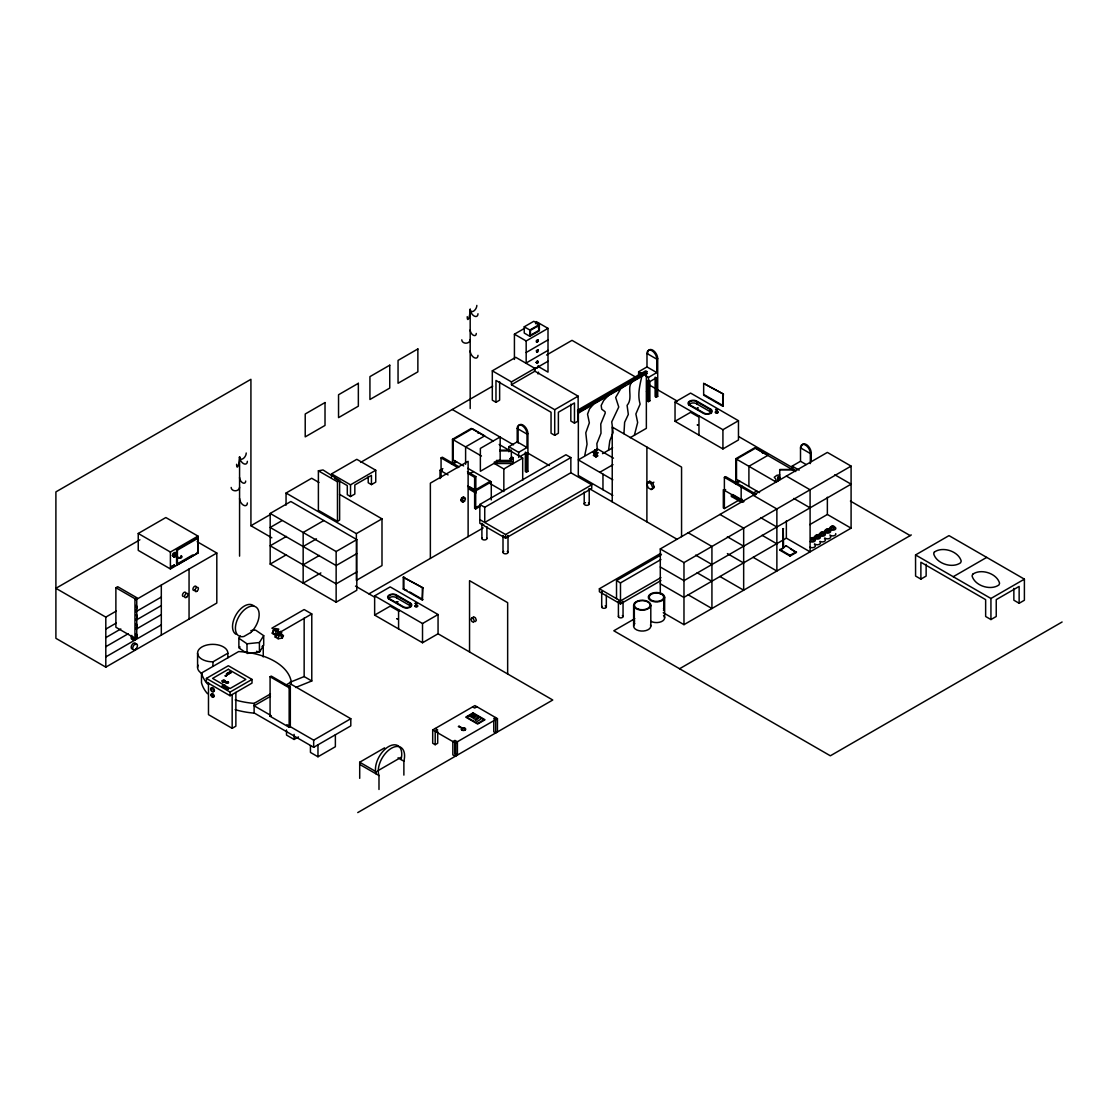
<?xml version="1.0" encoding="UTF-8"?>
<svg xmlns="http://www.w3.org/2000/svg" width="1118" height="1118" viewBox="0 0 1118 1118"><rect width="100%" height="100%" fill="white"/><g stroke="black" fill="none" stroke-linecap="round" stroke-linejoin="round"><path stroke-width="1.5" d="M778.911 479.58L778.421 476.911L779.735 476.911L779.735 478.811L778.03 478.811M779.707 469.616L794.646 469.616L779.707 469.616L779.707 479.86M479.035 717.91L475.667 720.397M539.197 327.392L539.1 326.135L539.016 327.937M584.854 455.054L587.048 444.209L585.79 432.834L589.34 422.856L587.551 414.163L589.521 408.922L593.351 404.367M595.391 454.257A2.18 1.258 60 0 0 595.181 451.281L595.419 451.281M595.349 450.121C595.922 450.302 593.379 449.702 595.936 451.071M608.569 450.177L609.785 440.883L613.125 432.498L611.742 421.891L618.757 407.022L615.669 397.477L621.356 387.653L578.369 412.472L578.299 475.443L612.818 495.386M595.153 450.652L595.153 449.869M782.852 548.016L783.215 528.562L783.578 548.016L779.749 550.14L786.122 545.71L796.435 552.404L790.063 556.093L779.749 550.14M634.367 435.279L637.651 422.506L635.876 413.967L640.125 404.115C637.246 394.5 639.915 384.997 641.942 375.774M475.989 716.219L473.543 718.804M278.172 638.741L278.983 633.892L277.53 633.054L278.061 631.894L281.526 632.425L280.981 635.471L282.309 638.112L278.172 638.741L275.14 636.994L276.244 634.605M477.414 717.253L474.87 719.74M623.942 433.686L624.627 422.311L628.33 414.415L627.086 405.359C633.207 398.427 626.821 387.974 631.726 382.216M472.83 714.472L469.826 716.54M172.493 555.52L173.318 553.41L174.953 552.474L175.987 553.061L176.812 554.235L175.987 556.331L174.352 557.281L172.493 555.52L174.352 557.281M173.528 556.121L175.987 553.061M460.742 500.277L461.622 497.999L463.383 496.979L464.543 497.65L465.423 498.907L464.543 501.185L462.782 502.206L460.742 500.277L462.782 502.206M461.902 500.948L462.782 498.67L464.543 497.65M473.892 714.891L471.139 717.141M275.294 628.554L274.762 629.7L276.23 630.552L278.228 630.245L278.759 629.085L275.294 628.554L273.477 630.217L272.373 633.459L275.405 635.206L278.158 634.772M272.373 633.459L273.477 630.217M275.294 629.392L272.373 632.606L275.405 634.367L278.158 633.934M277.53 633.054L277.53 634.94L278.983 635.779L280.981 635.471L281.526 632.425M282.309 638.112L283.413 635.723L281.526 634.325M595.698 450.163L595.936 451.392M475.164 715.492L472.271 717.896M480.74 719.265L476.813 721.655M245.653 652.521L238.875 647.895L238.875 638.238L240.3 635.96M238.875 638.238L247.008 643.8L247.008 653.443L259.418 652.157L259.418 642.515L263.694 635.667L255.547 630.105L250.879 630.594M259.418 652.157L263.694 645.31L263.694 635.667M472.565 618.044L473.501 616.703L475.402 617.793L476.352 620.238L475.402 621.58M653.876 487.965L651.165 489.53L648.272 487.853L646.833 484.136L648.272 482.096L649.74 481.243L652.632 482.906L654.072 486.623L652.632 488.678M649.74 481.243L646.833 484.136M651.165 489.53L654.072 486.623M783.578 528.828L782.852 528.772M595.391 451.392L593.295 452.371A2.18 1.258 60 0 1 593.295 455.403L596.006 456.969L597.892 455.878A1.956 1.132 60 0 1 596.942 453.81A1.956 1.132 60 0 1 597.892 452.846L595.181 451.281M275.14 636.994L277.53 634.94L278.061 631.894M226.339 688.017C224.858 690.03 230.378 688.842 227.485 687.836M138.241 533.468L165.841 517.536L197.998 536.109L197.998 553.019L170.397 568.95L138.241 550.377L138.241 533.468L170.397 552.04L197.998 536.109M139.904 539.812L55.9 588.306L105.805 617.122L116.3 611.057M524.244 326.805L533.761 321.299L539.351 324.541L539.351 330.802L529.834 336.294L524.244 333.066L524.244 326.805L529.834 330.034L539.351 324.541M514.42 359.423L514.42 334.184L524.608 328.301M538.876 328.273L538.876 329.866M514.42 334.184L526.173 340.976L548.002 328.371L548.002 372.126L537.716 366.187M176.588 549.651L197.075 537.814L197.886 538.289L197.886 552.907L177.413 564.744L176.588 564.269L176.588 549.651L177.413 550.126L197.886 538.289M115.881 587.733L117.697 586.684L136.759 597.697L136.759 637.204L134.957 638.252L115.881 627.24L115.881 587.733L134.957 598.731L136.759 597.697M499.634 381.699L499.634 400.16L495.973 402.284L492.311 400.16L492.311 370.827L515.747 357.313L534.893 368.367L534.893 371.204L578.132 396.163L578.132 421.025L574.47 423.135L570.823 421.025L570.823 404.199M526.173 352.505L548.002 339.9M286.054 505.168L286.054 493.038L311.67 478.252L318.993 482.487M331.571 477.162L331.571 473.878L356.796 459.316L375.746 470.245L375.746 482.137L371.442 484.611L368.213 482.752L368.213 476.589M171.683 566.435L174.436 565.191L171.99 567.455L171.683 566.435L174.436 565.191M178.055 563.416L192.687 554.975M171.683 567.287L174.436 566.043M548.002 350.381L526.173 362.987L526.173 340.976M270.179 513.441L290.848 501.507L356.81 539.589L356.81 590.262L336.141 602.183L270.179 564.101L270.179 513.441L336.141 551.523L356.81 539.589M197.145 541.685L216.808 553.033L216.808 603.049L105.805 667.139L55.9 638.322L55.9 491.892L250.921 379.309L250.921 525.74L270.458 514.462M360.611 462.405L492.675 386.157M546.562 355.035L572.011 340.347L636.729 377.716M318.392 470.818L337.468 481.816L339.62 480.572L323.018 469.951L318.392 470.818L318.392 510.325L337.468 521.323L339.62 520.08L339.62 480.572M492.311 370.827L511.471 381.895L534.893 368.367M533.454 369.653L548.002 361.254M135.809 599.793L216.808 553.033M511.471 381.895L511.471 384.732L534.893 371.204M281.988 520.653L270.179 527.472L336.141 565.554L356.81 553.62M331.571 473.878L350.521 484.821L375.746 470.245M105.805 629.099L116.3 623.033M135.809 611.77L161.313 597.054M105.805 637.623L120.814 628.959M135.809 620.294L161.313 605.579M334.799 478.378L347.293 485.589L347.293 494.687L350.521 496.546L354.825 494.058L354.825 484.96L371.442 475.374L371.442 484.611M452.469 461.874L452.469 439.304L471.321 428.418L493.29 441.093M286.418 536.416L270.179 545.794L336.141 583.875L356.81 571.941M323.829 520.541L303.16 532.475L303.16 583.149L320.88 572.919M105.805 646.693L128.304 633.696M135.809 629.364L161.313 614.648M441.065 457.905L442.323 457.192L459.107 466.877L457.849 467.603L441.065 457.905L441.065 477.526M105.805 656.909L161.313 624.864M270.179 564.101L286.418 554.724M303.16 546.52L316.45 538.848M440.017 478.574L440.017 470.273L442.854 468.638M451.351 463.732L455.599 461.273M441.065 470.888L442.323 470.161M452.357 464.375L456.661 461.888M518.109 427.914L517.201 428.432L517.201 441.862L527.011 447.521L527.011 434.105A6.946 4.011 60 0 0 522.106 425.595A6.946 4.011 60 0 0 517.201 428.432L527.011 434.105L527.92 433.574A6.946 4.011 60 0 0 523.014 425.078A6.946 4.011 60 0 0 518.109 427.914L518.109 442.966M647.881 352.981L646.987 353.498L646.987 366.928L656.797 372.601L656.797 359.171A6.946 4.011 60 0 0 651.892 350.661A6.946 4.011 60 0 0 646.987 353.498L656.797 359.171L657.705 358.654A6.946 4.011 60 0 0 653.429 350.563A6.946 4.011 60 0 0 648.049 351.611M511.471 384.732L554.71 409.691L578.132 396.163M356.363 533.635L381.993 518.85L381.993 565.582L356.363 580.382L356.363 533.635L286.054 493.038M303.16 564.828L319.399 555.45M508.844 451.77L508.844 446.683L517.201 441.862M638.63 376.836L638.63 371.749L646.987 366.928M577.671 410.124L645.673 370.869L646.833 371.539L646.833 373.496L578.844 412.752L577.671 412.081L577.671 410.124L578.844 410.795L646.833 371.539M470.58 473.235L473.445 471.572M622.768 386.842L625.605 385.207M628.428 383.572L631.251 381.951M632.592 381.168L644.89 374.069M467.645 473.249L474.633 477.288L475.835 476.589L475.835 489.572M508.844 446.683L518.668 452.343L527.011 447.521M645.645 375.802L648.44 377.423L656.797 372.601M495.973 402.284L495.973 380.455L551.048 412.249L551.048 433.225L554.71 435.349L558.371 433.225L558.371 412.249L574.47 402.955L574.47 423.135M520.08 456.493L526.494 452.79L526.494 472.131L525.334 471.461L525.334 452.119L526.494 452.79M648.706 380.903L649.865 381.573L656.28 377.87L656.28 397.211L655.12 396.541L655.12 377.199L656.28 377.87M494.408 461.818L494.408 463.509L503.841 468.959L522.693 458.073L522.693 480.293M474.633 490.271L490.215 481.271M647.881 390.769L646.47 391.593L647.629 392.264L647.629 380.959M467.645 486.232L475.695 490.872L491.291 481.886M526.494 472.131L527.92 471.321L527.92 433.574M647.28 381.713L647.28 400.957L648.44 401.628L649.865 400.817L649.865 381.573M656.28 397.211L657.705 396.387L657.705 358.654M570.851 472.746L591.743 484.807L591.743 488.482L505.615 538.205L479.832 523.308L479.832 504.47L565.946 454.746L570.851 457.583L570.851 472.746L484.737 522.469L484.737 507.306L570.851 457.583M474.633 477.288L474.633 508.313L478.881 505.853M474.633 508.313L475.695 508.928L479.943 506.468M197.579 653.136A15.135 8.734 0 0 0 212.951 661.828L227.848 653.219A15.135 8.734 0 0 0 212.797 644.345A15.135 8.734 0 0 0 197.579 653.136L197.579 667.446M207.487 693.677A62.426 36.042 0 0 1 201.492 682.763L201.492 673.008L238.637 651.57A57.884 33.414 0 0 1 291.267 681.966L291.267 684.342L350.8 718.72L350.8 725.875L313.669 747.313L254.121 712.935M703.655 383.418L723.374 394.053L722.731 406.197L703.655 395.185L703.655 383.418L723.374 394.053M675.034 402.061L690.589 393.075L738.467 420.717L738.467 439.961L722.927 448.947L675.034 421.29L675.034 402.061L722.927 429.703L738.467 420.717M311.782 613.95L279.528 632.564L271.898 628.162L304.152 609.548L311.782 613.95L311.782 680.974L295.641 687.486M206.411 678.402L228.338 665.741L252.011 679.423L252.011 683.098L230.098 695.745L206.411 682.078L206.411 678.402L230.098 692.07L252.011 679.423M596.006 456.969A1.956 1.132 60 0 1 595.056 454.914A1.956 1.132 60 0 1 596.006 453.936L597.892 452.846M602.518 453.656L612.65 447.815M630.189 437.683L646.358 428.348L646.358 373.23M226.353 673.861L230.224 671.848L227.08 673.441M368.94 593.882L483.158 527.934M403.263 577.237L422.967 587.872L422.325 600.003L403.263 589.004L403.263 577.237L422.967 587.872M675.034 421.29L690.589 412.318L698.065 416.637M438.06 633.78L422.52 642.752L374.642 615.11L374.642 595.866L390.182 586.894L438.06 614.537L438.06 633.78L552.767 700.008L357.746 812.59M599.779 472.285L612.985 464.669M403.263 589.004L406.84 590.318M479.832 519.632L505.615 534.53L591.743 484.807M374.642 615.11L390.182 606.138L399.168 611.322M270.081 676.753L271.241 676.083L290.317 687.095L290.317 726.602L289.157 727.273L270.081 716.261L270.081 676.753L289.157 687.766L290.317 687.095M235.199 699.938A62.426 36.042 0 0 0 254.121 703.39L270.458 693.957M285.328 685.39L291.267 681.966M270.458 696.346L254.121 705.779L270.486 715.227M288.29 686.061L291.267 684.342M648.272 482.096L651.165 483.759L653.876 482.193M208.479 682.567L208.479 714.64L232.167 728.321L235.87 726.183L235.87 692.419M374.642 595.866L422.52 623.509L438.06 614.537M270.081 716.261L271.241 715.59M735.77 481.299L735.77 458.729L754.636 447.829L795.709 471.544M743.959 501.619L723.318 489.698L723.318 507.949L724.38 508.564L724.38 477.33L725.624 476.617L756.355 494.408M734.652 483.158L738.9 480.698M724.38 490.313L725.624 489.586M735.658 483.801L739.962 481.313M286.501 729.956L286.501 735.071L294.118 739.459L298.478 736.944M801.41 447.34L800.502 447.857L800.502 461.273L792.145 466.108L792.145 469.504M742.408 486.302L741.164 487.029L741.164 499.998L742.366 499.313M741.667 502.387L731.465 496.49L731.465 495.344L732.793 494.575L741.555 499.634M731.465 496.49L732.793 494.575M286.865 724.688L313.669 740.158L350.8 718.72M801.578 445.956A6.946 4.011 60 0 1 806.958 444.922A6.946 4.011 60 0 1 811.221 453L810.326 453.517L800.502 447.857A6.946 4.011 60 0 1 805.407 445.02A6.946 4.011 60 0 1 810.326 453.517L810.326 463.593M724.38 508.564L738.551 500.375M752.442 493.485L756.746 490.998M660.291 593.979L660.291 548.924L827.362 452.413L851.091 466.108L851.091 528.171L683.978 624.655L663.254 612.692M660.906 580.591L620.49 603.93L599.388 591.743L599.388 588.767L660.766 553.326M616.521 598.661L616.521 580.605L661.437 554.682M310.441 745.58L310.441 752.428L317.973 756.774L335.372 746.726L335.372 734.75M616.521 580.605L620.49 582.897L660.906 559.559M660.291 548.924L683.978 562.592L851.091 466.108M660.906 577.601L620.49 600.939L599.388 588.767M359.703 778.338L359.703 762.224L384.592 747.858M437.697 731.605L437.697 743.26L435.195 744.714L432.694 743.26L432.694 729.942L474.898 705.57L497.44 718.636L497.44 731.927M476.925 706.744L474.647 708.057L472.607 706.883M634.786 618.673L613.81 630.776L830.353 755.796L1062.1 621.999M377.618 770.889L401.041 757.361L401.041 759.541A18.615 10.747 -60 0 0 388.589 746.6A18.615 10.747 -60 0 0 376.151 773.922L376.151 771.727L359.703 762.224M786.359 520.904L786.359 538.149L683.839 597.389L660.291 583.792M809.795 524.621L827.362 514.476L851.091 528.171M432.694 729.942L455.264 742.967L495.693 719.615M497.44 718.636L495.679 719.657L493.779 718.511L495.54 717.546M779.749 549.385L790.063 555.339L796.435 551.663M679.562 668.746L911.31 534.949M926.137 564.269L926.137 576.077L920.883 579.11L915.586 576.049L915.544 554.947L949 535.62L1024.395 579.152L1024.395 600.24L1019.141 603.273L1013.858 600.212L1013.858 588.417M953.249 576.706L986.705 557.393M915.544 554.947L990.939 598.479L1024.395 579.152M920.883 579.11L920.883 562.256L985.643 599.639L985.643 616.493L990.939 619.554L996.236 616.493L996.236 599.639L1019.141 586.419L1019.141 603.273M455.264 756.299L457.332 755.111L457.332 741.765L454.914 740.382L452.846 741.569L452.846 754.902L455.264 756.299L455.264 742.967M716.135 411.634C713.885 413.171 719.573 413.171 717.309 411.634M223.013 684.663C220.358 686.787 227.527 686.033 224.047 684.579M289.632 682.441L304.152 676.572L311.782 680.974M536.961 323.647L537.157 324.108M478.015 433.183L479.063 433.211M416.022 605.383C413.017 607.2 420.033 606.501 416.329 605.355M278.228 631.083L276.23 631.39L274.762 629.7M278.983 633.892L280.981 633.585M247.008 643.8L259.418 642.515M536.612 352.128L537.912 349.892L536.766 352.268M499.718 450.191L511.345 450.191L511.345 461.133L496.364 461.133M499.69 450.889L511.345 450.889M511.108 458.198L512.799 458.618L512.617 457.318L513.05 459.386M509.85 458.757L513.26 458.757L513.26 463.509L494.408 463.509M510.297 459.037L510.702 457.849M511.345 459.135L511.108 457.458L512.002 459.107M496.392 460.434L511.345 460.434M496.126 461.818L513.26 461.818M778.394 478.043L779.735 478.071M778.394 478.462L779.735 478.462M778.421 479.189L779.022 476.911L779.134 478.811M511.751 457.849L512.631 457.458M538.107 339.956L536.416 340.529L536.766 342.276M536.416 342.08L538.107 341.493L537.758 339.76M538.107 349.948C533.258 350.423 539.784 354.14 537.758 349.752M761.973 452.399L762.839 453.321M704.312 394.808L723.374 405.82M834.811 474.773L851.091 484.164L683.978 580.647L660.291 566.98M800.502 461.273L806.12 464.515M696.989 401.879L710.112 409.454A4.36 2.515 0 0 1 710.112 413.017A4.36 2.515 0 0 1 703.935 413.017L689.792 404.884A4.444 2.557 0 0 1 690.127 401.474A4.444 2.557 0 0 1 696.025 401.278L696.989 401.879L696.989 404.073L710.112 411.634A4.36 2.515 0 0 1 711.383 413.422M645.673 372.825L646.833 373.496M638.63 371.749L642.836 374.181M641.257 375.369L642.417 376.039M792.145 466.108L799.16 470.147M648.775 384.662L677.368 401.18M739.082 436.803L793.263 468.079M850.407 501.074L910.192 535.592M536.249 321.579L548.002 328.371M656.545 395.716L657.705 396.387M786.359 476.086L810.089 489.782L810.089 551.845L786.359 538.149M648.706 400.146L649.865 400.817M620.672 387.261L621.832 387.932M735.77 458.729L776.269 482.11M793.808 498.446L810.089 507.838M607.871 395.996L603.664 400.551L601.177 405.485L601.722 409.188L605.034 411.69L605.243 413.045L600.771 423.974L601.009 433.225L596.858 443.65L597.347 450.484M759.541 492.619L736.51 479.342L736.51 459.149L755.628 448.108L768.024 455.278L748.906 466.304L748.906 486.498M724.38 477.33L755.139 495.092M753.141 495.26L776.87 508.969L776.87 571.019L753.141 557.323M731.465 495.344L743.135 502.08M760.589 517.62L776.87 527.011M790.538 549.008L796.435 552.404M762.071 535.284L776.87 543.823M719.936 514.434L743.666 528.143L743.666 590.192L719.936 576.497M613.489 458.17L597.375 448.877L578.299 459.889L612.818 479.818M593.295 452.371L596.006 453.936M727.385 536.794L743.666 546.199M727.385 553.592L743.666 562.997M688.199 532.755L711.928 546.464L711.928 608.513L688.199 594.818M452.259 409.481L513.525 444.852M526.969 452.608L549.371 465.549M589.759 488.873L677.033 539.253M695.648 555.115L711.928 564.506M499.173 444.489L522.693 458.073M526.76 470.65L527.92 471.321M697.129 572.779L711.928 581.318M452.469 439.304L481.439 456.032M463.649 465.926L453.209 459.917L453.209 439.723L472.327 428.683L484.723 435.852L465.605 446.879L465.605 464.263M467.841 468.344L491.277 481.872L491.277 499.928M490.243 483.689L503.841 491.543L503.841 468.959M467.45 471.754L475.835 476.589M469.923 486.945L475.751 490.313M440.017 470.273L448.066 474.926M468.582 487.714L475.877 491.934M468.582 488.859L475.877 493.066M479.832 504.47L484.737 507.306M465.423 498.907L463.383 496.979M461.622 497.999L462.782 498.67M463.383 500.515L464.543 501.185M339.509 494.324L381.993 518.85M409.775 592.009L422.967 599.639M396.597 595.698L409.705 603.273A4.36 2.515 0 0 1 409.705 606.836A4.36 2.515 0 0 1 403.542 606.836L389.385 598.703A4.444 2.557 0 0 1 389.721 595.293A4.444 2.557 0 0 1 395.632 595.097L396.597 595.698L396.597 597.878L409.705 605.453A4.36 2.515 0 0 1 410.837 606.585M250.921 525.74L271.828 537.814M355.496 586.111L374.614 597.152M197.075 552.446L197.886 552.907M495.679 732.947L493.779 731.857L493.779 720.23M176.812 554.235L174.953 552.474M173.318 553.41L174.352 554.011M174.953 555.744L175.987 556.331M281.401 634.549L283.413 635.723M435.195 728.489L437.697 729.942L435.195 731.382L435.195 744.714M398.05 757.822L403.877 761.19L403.877 775.109M359.703 764.419L378.988 775.557L378.988 789.476M696.989 404.073L696.025 403.472A4.444 2.557 0 0 0 688.912 404.968M396.597 597.878L395.632 597.291A4.444 2.557 0 0 0 388.519 598.773M651.165 483.759L652.605 487.476M990.939 598.479L990.939 619.554M827.362 497.231L827.362 514.476M811.221 453L811.221 461.58M790.063 555.339L790.063 556.093M786.122 545.71L786.122 546.45M779.749 474.94L776.912 475.29L774.257 477.246L776.074 479.454L775.417 481.047L777.765 481.411L777.821 478.183L777.821 479.874M778.03 476.743L778.03 478.965M722.927 429.703L722.927 448.947M722.731 394.43L722.731 406.197M710.112 409.454L710.112 411.634M698.974 415.882L698.974 435.112M683.978 562.592L683.978 624.655M681.561 536.654L681.561 467.086L612.231 427.062L612.231 501.842M664.637 597.194L664.637 617.891M663.743 597.194A7.281 4.206 0 0 1 652.828 600.841A7.281 4.206 0 0 1 652.828 593.56A7.281 4.206 0 0 1 663.743 597.194L663.743 609.478M650.802 605.187A8.581 4.961 0 0 1 637.917 609.478A8.581 4.961 0 0 1 637.917 600.897A8.581 4.961 0 0 1 650.802 605.187L650.802 626.122M649.055 380.134L649.055 391.44M648.44 377.423L648.44 401.628M646.889 447.074L646.889 521.854M634.325 605.187L634.325 621.985M633.626 605.187L633.626 626.122M623.047 601.316L623.047 616.535M620.49 582.897L620.49 603.93M618.408 601.316L618.408 616.535M606.333 595.069L606.333 606.99M602.965 474.13L602.965 489.684M601.708 591.674L601.708 606.99M595.936 450.764L595.936 455.795M595.419 450.47L595.419 454.146M594.86 450.149L594.86 453.824M589.214 488.692L589.214 503.911M584.211 492.074L584.211 503.911M578.844 410.795L578.844 412.752M554.71 409.691L554.71 435.349M529.834 330.034L529.834 336.294M518.668 452.343L518.668 457.541M512.841 459.386L512.24 458.995M508.005 535.48L508.005 552.376M507.656 673.958L507.656 602.658L469.546 580.661L469.546 651.962M505.615 534.53L505.615 538.205M503.002 535.48L503.002 552.376M495.679 719.615L495.693 732.961M486.903 526.676L486.903 538.513M481.9 523.294L481.9 538.513M475.695 490.872L475.695 508.928M470.189 408.545L470.189 309.239A4.71 2.711 -60 0 0 473.515 311.167A4.71 2.711 -60 0 0 476.841 305.41M468.121 536.612L468.121 461.329L430.36 483.144L430.36 558.413M457.332 741.765L457.332 755.111L454.914 753.714L454.914 742.045M422.52 623.509L422.52 642.752M422.325 588.236L422.325 600.003M409.705 603.273L409.705 605.453M403.905 576.86L403.905 588.627M398.581 609.687L398.581 628.931M350.521 484.821L350.521 496.546M337.468 481.816L337.468 521.323M336.141 551.523L336.141 602.183M317.973 744.798L317.973 756.774M313.669 740.158L313.669 747.313M304.152 618.142L304.152 676.572M294.118 734.344L294.118 739.459M289.157 687.766L289.157 727.273M280.646 631.335L280.646 632.173M280.059 631.586L280.059 633.473M276.23 630.552L275.405 635.206M263.247 656.937L263.247 645.533A1.579 0.908 0 0 1 262.073 646.414M254.121 703.39L254.121 713.13A62.426 36.042 0 0 1 235.199 709.678M239.573 556.135L239.573 456.843A4.71 2.711 -60 0 0 242.899 458.771A4.71 2.711 -60 0 0 246.226 453M232.167 694.558L232.167 728.321M230.098 692.07L230.098 695.745M227.848 653.219L227.848 657.803M212.951 661.828L212.951 666.398M189.054 569.048L189.054 619.079M177.413 550.126L177.413 564.744M174.142 565.023L174.142 565.876M171.99 566.602L171.99 567.455M170.397 552.04L170.397 568.95M161.313 585.077L161.313 635.094M134.957 598.731L134.957 638.252M105.805 617.122L105.805 667.139M416.329 605.187A1.467 0.838 0 0 1 417.741 606.249A1.467 0.838 0 0 1 415.589 606.767A1.467 0.838 0 0 1 415.295 605.439M195.035 589.885A2.376 1.37 -60 0 1 192.953 589.549A2.376 1.37 -60 0 1 194.448 586.419A2.376 1.37 -60 0 1 196.279 587.299M135.851 605.858A3.354 1.929 -60 0 1 135.837 607.284M135.851 614.914A3.354 1.929 -60 0 1 135.921 615.571M135.851 624.165A3.354 1.929 -60 0 1 135.837 625.577M135.851 634.353A3.354 1.929 -60 0 1 135.837 635.765M133.545 639.119A3.354 1.929 -60 0 1 131.365 638.685A3.354 1.929 -60 0 1 131.882 635.401M132.371 649.027A3.354 1.929 -60 0 1 132.385 644.275A3.354 1.929 -60 0 1 135.921 644.611M183.715 596.425A2.376 1.37 -60 0 1 182.486 594.916A2.376 1.37 -60 0 1 184.288 592.288A2.376 1.37 -60 0 1 185.826 593.337M135.781 605.425A3.354 1.929 -60 0 1 135.767 610.176M136.075 614.648A3.354 1.929 -60 0 1 136.075 619.4M135.865 623.774A3.354 1.929 -60 0 1 135.851 628.526M135.558 634.172A3.354 1.929 -60 0 1 137.165 636.827A3.354 1.929 -60 0 1 133.922 640.223A3.354 1.929 -60 0 1 132.888 636.981M202.12 673.651A15.135 8.734 0 0 1 198.082 665.168M207.487 683.936A62.426 36.042 0 0 1 201.492 673.008M378.988 775.557A18.615 10.747 -60 0 1 391.44 748.235A18.615 10.747 -60 0 1 403.877 761.19M239.867 647.588A1.579 0.908 0 0 1 239.867 646.665M259.795 651.165A1.579 0.908 0 0 1 256.735 651.165M236.177 634.367A16.784 9.699 -60 0 1 236.625 613.838A16.784 9.699 -60 0 1 254.052 606.18M211.749 690.169A2.194 1.272 60 0 1 212.071 687.542A2.194 1.272 60 0 1 214.349 689.932A2.194 1.272 60 0 1 212.853 691.329M227.541 687.724A1.397 0.811 0 0 1 228.393 688.912A1.397 0.811 0 0 1 226.185 689.079A1.397 0.811 0 0 1 226.479 687.808M224.103 685.614A1.579 0.908 0 0 1 225.067 686.941A1.579 0.908 0 0 1 222.58 687.137A1.579 0.908 0 0 1 222.901 685.697M247.357 502.946A5.506 3.186 60 0 1 243.472 505.196A5.506 3.186 60 0 1 239.573 498.446M247.357 461.343A5.506 3.186 60 0 1 243.472 463.593A5.506 3.186 60 0 1 239.573 456.843A6.61 1.216 -82.4 0 1 238.092 465.954A6.61 1.216 -82.4 0 1 236.611 464.277M245.681 481.047A4.318 2.502 60 0 1 242.62 482.808A4.318 2.502 60 0 1 239.573 477.512M239.573 487.28A4.206 3.424 -3.3 0 1 235.367 490.788A4.206 3.424 -3.3 0 1 231.174 487.434M538.275 326.316A1.705 0.978 0 0 1 538.247 327.881M538.387 372.126A4.081 2.362 0 0 1 537.982 373.915M538.527 366.019A4.081 2.362 0 0 1 534.446 368.381M538.107 366.592A3.801 2.194 0 0 1 535.424 368.143M535.536 323.717A1.705 0.978 0 0 1 538.275 323.088A1.705 0.978 0 0 1 537.856 324.765M477.987 313.739A5.506 3.186 60 0 1 474.088 315.989A5.506 3.186 60 0 1 470.189 309.239A6.61 1.216 -82.4 0 1 468.708 318.351A6.61 1.216 -82.4 0 1 467.226 316.673M477.987 355.342A5.506 3.186 60 0 1 474.088 357.592A5.506 3.186 60 0 1 470.189 350.842M470.189 339.676A4.206 3.424 -3.3 0 1 465.982 343.184A4.206 3.424 -3.3 0 1 461.79 339.83M476.296 333.443A4.318 2.502 60 0 1 473.249 335.204A4.318 2.502 60 0 1 470.189 329.922M717.099 411.396A1.467 0.838 0 0 1 717.994 412.64A1.467 0.838 0 0 1 715.688 412.808A1.467 0.838 0 0 1 715.995 411.48M486.819 538.135A2.502 1.439 0 0 1 484.08 539.938A2.502 1.439 0 0 1 482.235 537.786M588.473 502.89A2.502 1.439 0 0 1 588.32 505.015A2.502 1.439 0 0 1 584.672 504.735A2.502 1.439 0 0 1 585.469 502.653M507.265 551.37A2.502 1.439 0 0 1 507.265 553.396A2.502 1.439 0 0 1 503.743 553.396A2.502 1.439 0 0 1 503.743 551.37M507.67 536.193A2.502 1.439 0 0 1 507.265 536.5M504.861 536.864A2.502 1.439 0 0 1 503.338 536.193M483.759 524.691A2.502 1.439 0 0 1 481.998 523.671M589.13 489.069A2.502 1.439 0 0 1 588.473 489.712M622.726 601.987A2.32 1.342 0 0 1 621.328 602.602M620.127 602.602A2.32 1.342 0 0 1 618.729 601.987M602.015 592.344A2.32 1.342 0 0 1 601.791 592.009M605.173 605.83A2.32 1.342 0 0 1 606.026 607.647A2.32 1.342 0 0 1 602.868 608.136A2.32 1.342 0 0 1 602.015 606.319M622.363 615.585A2.32 1.342 0 0 1 622.502 617.388A2.32 1.342 0 0 1 619.4 617.625A2.32 1.342 0 0 1 618.729 615.864M663.533 615.529A8.161 4.71 0 0 1 661.437 621.622A8.161 4.71 0 0 1 650.704 621.217M650.508 624.836A8.581 4.961 0 0 1 641.089 631.027A8.581 4.961 0 0 1 634.772 623.634M663.505 608.388A7.281 4.206 0 0 1 663.505 610.568M634.591 623.173A7.882 4.556 0 0 1 634.591 620.811M814.435 544.592A3.144 1.817 0 0 1 814.435 547.163A3.144 1.817 0 0 1 809.991 547.163M813.024 538.443A3.144 1.817 0 0 1 814.938 541.112A3.144 1.817 0 0 1 809.991 541.489M813.233 539.617A1.453 0.838 0 0 1 812.758 540.972A1.453 0.838 0 0 1 810.76 540.204M817.663 536.458A1.453 0.838 0 0 1 818.544 537.688A1.453 0.838 0 0 1 816.266 537.856A1.453 0.838 0 0 1 816.559 536.542M818.11 535.508A3.144 1.817 0 0 1 819.871 538.317A3.144 1.817 0 0 1 814.715 538.317A3.144 1.817 0 0 1 816.475 535.508M820.011 542.034A3.144 1.817 0 0 1 818.865 544.508A3.144 1.817 0 0 1 814.561 543.851M823.267 533.817A1.453 0.838 0 0 1 823.267 535.005A1.453 0.838 0 0 1 821.213 535.005A1.453 0.838 0 0 1 821.213 533.817M824.469 538.792A3.144 1.817 0 0 1 824.469 541.364A3.144 1.817 0 0 1 820.011 541.364M827.921 530.547A1.453 0.838 0 0 1 828.801 531.777A1.453 0.838 0 0 1 826.509 531.944A1.453 0.838 0 0 1 826.817 530.631M827.544 529.541A3.144 1.817 0 0 1 830.394 532.126A3.144 1.817 0 0 1 825.126 532.517A3.144 1.817 0 0 1 826.719 529.597M830.269 536.109A3.144 1.817 0 0 1 829.109 538.596A3.144 1.817 0 0 1 824.818 537.926M835.705 533.593A3.144 1.817 0 0 1 833.874 535.746A3.144 1.817 0 0 1 829.933 534.977M833.483 526.634A3.144 1.817 0 0 1 835.076 529.569A3.144 1.817 0 0 1 829.808 529.163A3.144 1.817 0 0 1 832.658 526.578M833.385 527.668A1.453 0.838 0 0 1 833.916 528.814A1.453 0.838 0 0 1 831.932 529.121A1.453 0.838 0 0 1 831.415 527.976M536.78 322.781L537.674 322.85L536.78 322.781M536.514 341.353C537.744 343.827 538.541 337.287 536.514 341.353M536.179 362.386C537.688 365.67 538.624 357.942 536.179 362.386M536.556 362.609C538.079 365.893 539.016 358.165 536.556 362.609M222.37 680.918C224.369 684.132 226.199 678.556 222.37 680.918M226.018 682.26C227.765 685.041 229.358 680.205 226.018 682.26M396.974 601.764L397.812 601.833L396.974 601.764M396.974 618.771L397.812 618.841L396.974 618.771M415.197 603.315C416.902 606.068 418.467 601.302 415.197 603.315M415.994 603.441L416.665 603.091L415.994 603.441M697.38 407.944L698.219 408.014L697.422 407.888M697.38 424.952L698.219 425.022L697.38 424.952M715.59 409.509C717.309 412.249 718.874 407.497 715.59 409.509M716.386 409.635L717.057 409.286L716.428 409.579M225.179 675.845L226.367 675.943L225.179 675.845M934.327 552.082L933.698 553.787C936.465 563.724 952.312 568.727 960.586 562.787L961.228 561.082C958.447 551.146 942.614 546.143 934.327 552.082M972.702 574.233L972.059 575.938C974.84 585.874 990.674 590.877 998.961 584.938L999.59 583.233C996.823 573.296 980.975 568.293 972.702 574.233M471.81 618.016L470.957 619.218L471.81 621.384L473.487 622.349L474.325 621.147L473.487 618.981L471.81 618.016M325.017 402.564L305.214 413.995L305.214 436.872L325.017 425.427L325.017 402.564M358.347 383.32L338.544 394.752L338.544 417.629L358.347 406.183L358.347 383.32M389.749 365.195L369.932 376.626L369.932 399.503L389.749 388.072L389.749 365.195M417.866 348.956L398.05 360.401L398.05 383.264L417.866 371.833L417.866 348.956M538.764 325.548L530.421 330.369L530.421 335.288L538.764 330.467L538.764 325.548M500.165 436.97L480.363 448.402L480.363 471.279L500.165 459.833L500.165 436.97M250.656 632.578L243.892 636.491A16.784 9.699 -60 0 1 237.617 619.009A16.784 9.699 -60 0 1 256.944 607.843A16.784 9.699 -60 0 1 250.656 632.578M228.338 669.305L212.588 678.402L230.098 688.506L245.848 679.423L228.338 669.305M231.356 672.393L225.92 675.524L231.356 672.393M473.082 712.879L465.717 717.127L477.638 724.017L485.002 719.754L473.082 712.879M473.082 713.424L466.653 717.127L477.638 723.472L484.066 719.754L473.082 713.424M459.065 726.183L458.366 726.63L462.321 728.07A2.18 1.258 0 0 1 465.647 729.229A2.18 1.258 0 0 1 462.391 730.32A2.18 1.258 0 0 1 462.391 728.139L459.065 726.239M710.657 409.132L697.562 401.572A5.227 3.019 0 0 0 689.568 401.152A5.227 3.019 0 0 0 690.281 405.764L703.39 413.339A5.143 2.977 0 0 0 710.657 413.339A5.143 2.977 0 0 0 710.657 409.132M410.264 602.951L397.156 595.377A5.227 3.019 0 0 0 389.162 594.972A5.227 3.019 0 0 0 389.875 599.583L402.983 607.144A5.143 2.977 0 0 0 410.264 607.144A5.143 2.977 0 0 0 410.264 602.951M181.13 556.303L181.13 555.646A2.012 1.16 0 0 1 181.13 557.295A2.012 1.16 0 0 1 178.293 557.295L178.293 557.938A2.012 1.16 0 0 0 181.13 557.938A2.012 1.16 0 0 0 181.13 556.303M462.503 730.152A1.943 1.132 0 0 0 465.423 729.188A1.943 1.132 0 0 0 462.503 728.209A1.943 1.132 0 0 0 462.503 730.152M186.692 597.138A2.376 1.37 -60 0 0 187.447 593.462A2.376 1.37 -60 0 0 184.638 595.95A2.376 1.37 -60 0 0 186.692 597.138M197.145 591.101A2.376 1.37 -60 0 0 197.9 587.425A2.376 1.37 -60 0 0 195.091 589.913A2.376 1.37 -60 0 0 197.145 591.101M135.711 649.153A3.354 1.929 -60 0 0 136.787 643.968A3.354 1.929 -60 0 0 132.818 647.476A3.354 1.929 -60 0 0 135.711 649.153M211.554 694.558A1.831 1.048 60 0 0 213.496 696.961A1.831 1.048 60 0 0 213.496 694.376A1.831 1.048 60 0 0 211.554 694.558M210.617 689.037A2.194 1.272 60 0 0 212.937 691.93A2.194 1.272 60 0 0 212.937 688.828A2.194 1.272 60 0 0 210.617 689.037M210.953 694.907A1.831 1.048 60 0 0 212.895 697.311A1.831 1.048 60 0 0 212.895 694.725A1.831 1.048 60 0 0 210.953 694.907M222.901 681.91A1.579 0.908 0 0 0 225.277 681.128A1.579 0.908 0 0 0 222.901 680.331A1.579 0.908 0 0 0 222.901 681.91M226.185 683.014A1.397 0.811 0 0 0 228.533 682.651A1.397 0.811 0 0 0 226.814 681.659A1.397 0.811 0 0 0 226.185 683.014M650.704 600.534A8.161 4.71 0 0 0 664.358 598.423A8.161 4.71 0 0 0 654.365 592.652A8.161 4.71 0 0 0 650.704 600.534M638.266 609.128A7.882 4.556 0 0 0 650.089 605.187A7.882 4.556 0 0 0 638.266 601.246A7.882 4.556 0 0 0 638.266 609.128M811.486 539.183A1.453 0.838 0 0 0 813.666 538.457A1.453 0.838 0 0 0 811.486 537.744A1.453 0.838 0 0 0 811.486 539.183M816.559 536.249A1.453 0.838 0 0 0 818.739 535.536A1.453 0.838 0 0 0 816.559 534.809A1.453 0.838 0 0 0 816.559 536.249M821.52 533.398A1.453 0.838 0 0 0 823.686 532.671A1.453 0.838 0 0 0 821.52 531.944A1.453 0.838 0 0 0 821.52 533.398M820.011 535.69A3.144 1.817 0 0 0 825.28 534.879A3.144 1.817 0 0 0 821.423 532.657A3.144 1.817 0 0 0 820.011 535.69M826.817 530.337A1.453 0.838 0 0 0 828.983 529.611A1.453 0.838 0 0 0 826.817 528.884A1.453 0.838 0 0 0 826.817 530.337M831.932 527.375A1.453 0.838 0 0 0 834.112 526.648A1.453 0.838 0 0 0 831.932 525.935A1.453 0.838 0 0 0 831.932 527.375"/></g></svg>
